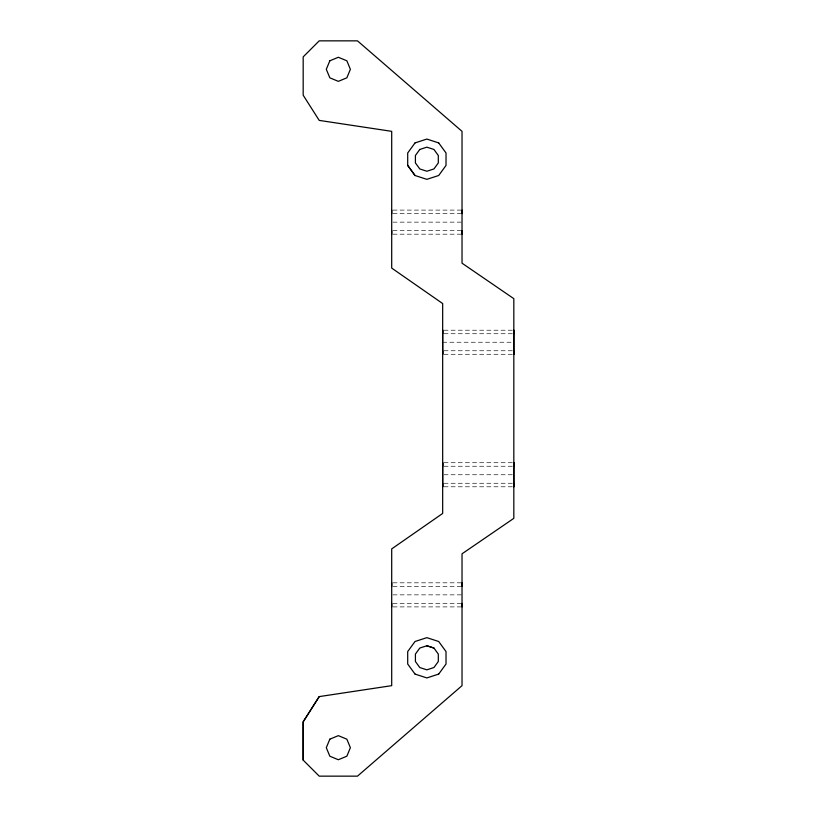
<?xml version="1.0" encoding="UTF-8"?>
<svg xmlns="http://www.w3.org/2000/svg" width="817" height="817" viewBox="0 0 817 817"><rect width="100%" height="100%" fill="white"/><g stroke="black" fill="none" stroke-linecap="round" stroke-linejoin="round"><path stroke-width="0.61" stroke-dasharray="4.08 3.06" d="M392.957 210.102L460.768 210.102M392.957 213.625L460.768 213.625M392.957 222.142L462.024 222.142M392.957 230.66L460.768 230.66M392.957 234.183L460.768 234.183M443.948 330.211L512.545 330.211M443.948 333.734L512.545 333.734M442.681 342.241L512.545 342.241M443.948 350.759L512.545 350.759M443.948 354.282L512.545 354.282M443.948 462.718L513.822 462.718M443.948 466.241L512.545 466.241M443.948 474.759L512.545 474.759M443.948 483.266L512.545 483.266M443.948 486.789L512.545 486.789M392.957 582.817L460.768 582.817M392.957 586.34L460.768 586.34M392.957 594.858L462.024 594.858M392.957 603.375L460.768 603.375M392.957 606.898L460.768 606.898"/><path stroke-width="1.23" d="M303.178 760.116L303.178 721.809L319.212 696.605L391.7 685.657L391.7 548.901L442.671 513.444L442.671 303.556L391.7 268.088L391.7 131.343L319.212 120.395L303.178 95.191L303.178 56.884L319.212 40.85L357.478 40.85L462.024 131.343L462.024 263.186L513.822 298.654L513.822 518.346L462.024 553.814L462.024 685.657L357.478 776.15L319.212 776.15L303.178 760.116L303.178 721.809L319.212 696.605M391.7 234.183L391.7 230.66M391.7 213.625L391.7 210.102M462.024 234.183L462.024 230.66M462.024 213.625L462.024 210.102M415.026 142.914L407.703 152.983L407.703 165.432L415.026 175.502L426.862 179.342L438.698 175.502L446.021 165.432L446.021 152.983L438.698 142.914M438.698 674.086L446.021 664.017L446.021 651.568L438.698 641.498L426.862 637.658L415.026 641.498L407.703 651.568L407.703 664.017L415.026 674.086M415.026 142.914L426.862 139.064L438.698 142.914M426.862 645.757L419.785 648.055L415.414 654.08L415.414 661.515L419.785 667.54L426.862 669.838L433.939 667.54L438.31 661.515L438.31 654.07L433.939 648.055L426.862 645.757L433.939 648.055M438.698 674.086L426.862 677.936L415.026 674.086M407.703 165.432L415.026 175.502M513.822 333.734L513.822 330.211L513.822 354.282L513.822 350.759M513.822 466.241L513.822 462.718L513.822 486.789L513.822 483.266M442.681 333.734L442.681 330.211L442.681 354.282L442.681 350.759M442.681 466.241L442.681 462.718L442.681 486.789L442.681 483.266M462.024 582.817L462.024 586.34M462.024 603.375L462.024 606.898M391.7 582.817L391.7 586.34M391.7 603.375L391.7 606.898M329.833 60.795L326.3 69.312L329.833 77.819L338.34 81.353L346.857 77.819L350.381 69.312L346.857 60.795L338.34 57.272L329.833 60.795M329.833 739.181L326.3 747.688L329.833 756.205L338.34 759.728L346.857 756.205L350.381 747.688L346.857 739.181L338.34 735.647L329.833 739.181M419.785 149.46L415.414 155.485L415.414 162.93L419.785 168.945L426.862 171.243L433.939 168.945L438.31 162.92L438.31 155.485L433.939 149.46L426.862 147.162L419.785 149.46"/></g></svg>
